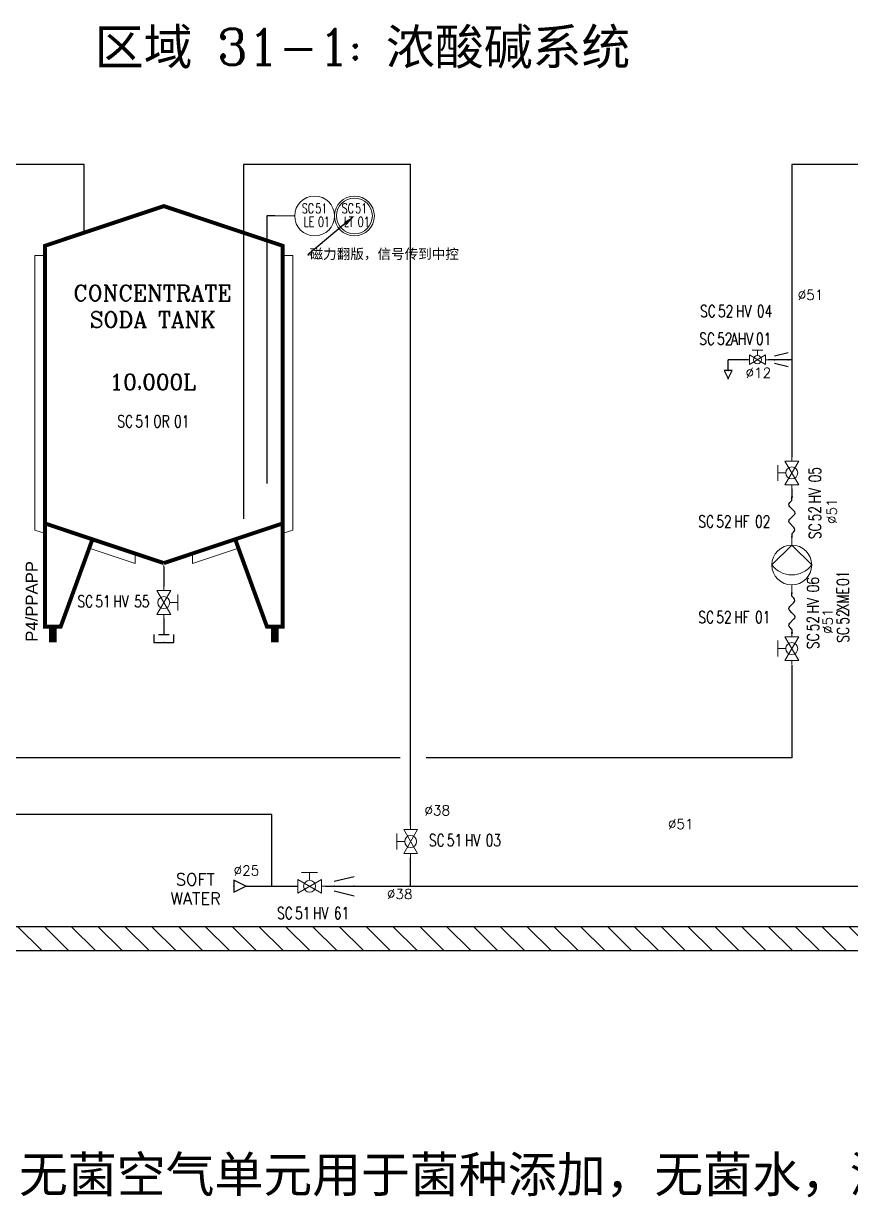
# Model space of a CAD drawing. Header units: inches. Extents: x 12106 to 13243, y 17488 to 18248.
# Drawn here: x 12218 to 12425.7, y 17928.4 to 18223.2 of the extents above; entities that cross this region are included whole.
import ezdxf
from ezdxf import colors
from ezdxf.entities.mleader import LeaderData, LeaderLine
from ezdxf.enums import TextEntityAlignment as Align
from ezdxf.math import Vec2, Vec3

# ---------------------------------------------------------------- set-up
doc = ezdxf.new("R2010")
doc.units = ezdxf.units.IN
doc.header["$MEASUREMENT"] = 0
doc.linetypes.add('DASHDOT', pattern=[25.4, 12.7, -6.35, 0, -6.35])
for name, color, linetype in [('14 Pipe Water Cold', 142, 'Continuous'), ('Concentrated Liquid pipe', 1, 'Continuous'), ('FUTUR', 253, 'DASHDOT'), ('MATERIEL-DIVERS', 7, 'Continuous'), ('REPERES', 7, 'Continuous'), ('techn-data', 7, 'Continuous'), ('TEXTES', 7, 'Continuous'), ('TUYAUTERIE-EAU', 5, 'Continuous'), ('TUYAUTERIE-PROCESS', 30, 'Continuous'), ('TXT_ENG', 7, 'Continuous'), ('TXT_FR', 7, 'Continuous'), ('VANNES', 7, 'Continuous')]:
    doc.layers.add(name, color=color, linetype=linetype)
for name, color, linetype, lineweight in [('31 Equipment', 7, 'Continuous', 9), ('33 Instruments Labels', 7, 'Continuous', 9), ('43 TXT English', 7, 'Continuous', 9)]:
    doc.layers.add(name, color=color, linetype=linetype, lineweight=lineweight)
doc.layers.get('REPERES').off()
doc.styles.add('ROMANC', font='romanc')
doc.styles.add('ROMANS', font='ROMANS.SHX')
doc.styles.get("Standard").update_dxf_attribs({"font": 'arial.ttf'})

# ---------------------------------------------------------------- blocks, each defined once
blk = doc.blocks.new('APV-VLVM-BALL-KHV+MF-1')
at = {"layer": '31 Equipment'}
for p, q in [((-2, 3.5), (2, 3.5)), ((0, 1.5), (0, 3.5)), ((-3, 1.734), (-3, -1.734)), ((-3, -1.734), (3, 1.734)), ((3, -1.734), (-3, 1.734)), ((3, 1.734), (3, -1.734))]:
    blk.add_line(p, q, dxfattribs=at)
at = {"layer": '31 Equipment', "ltscale": 38}
for p, q in [((-3, 0), (-4, 0)), ((3, 0), (4, 0))]:
    blk.add_line(p, q, dxfattribs=at)
at = {"layer": '31 Equipment'}
blk.add_circle((0, 0), 1.5, dxfattribs=at)
blk = doc.blocks.new('CR')
at = {"color": 7}
for p, q in [((-2.5, 2.5), (2.5, 1.25)), ((2.5, 1.25), (2.5, 1.25)), ((2.5, -1.25), (-2.5, -2.5))]:
    blk.add_line(p, q, dxfattribs=at)
at = {"color": 7, "extrusion": (-1, 0, 0)}
blk.add_point((-2.5, 0), dxfattribs=at)
at = {"color": 7, "extrusion": (1, 0, 0)}
blk.add_point((2.5, 0), dxfattribs=at)
blk = doc.blocks.new('APV-TNK-GEN-11')
at = {"layer": '31 Equipment', "color": 7}
for points, const_width in [([(-14.94, 21.58), (-21.58, 3.32), (-24.9, 3.32), (-24.9, 83), (0, 91.3), (24.9, 83), (24.9, 3.32), (21.58, 3.32), (14.94, 21.58)], 0.83), ([(-24.9, 24.9), (0, 16.6)], 0.83), ([(24.9, 24.9), (0, 16.6)], 0.83), ([(-23.24, 3.32), (-23.24, 0)], 1.66), ([(23.24, 3.32), (23.24, 0)], 1.66)]:
    blk.add_lwpolyline(points, dxfattribs=dict(at, const_width=const_width))
at = {"layer": '31 Equipment', "ltscale": 38}
blk.add_point((0, 16), dxfattribs=at)
blk = doc.blocks.new('APV-TNK-JACKET-12')
at = {"layer": '31 Equipment'}
for p, q in [((-27, 65), (-25, 65)), ((-27, 7.49), (-27, 65)), ((-25, 6.83), (-25, 65)), ((25, 65), (27, 65)), ((25, 6.83), (25, 65)), ((27, 7.49), (27, 65)), ((-27, 7.49), (-25, 6.83)), ((27, 7.49), (25, 6.83)), ((-15.42, 3.63), (-14.94, 5.58)), ((-14.94, 5.58), (-5.98, 2.59)), ((14.94, 5.58), (5.98, 2.59)), ((15.42, 3.63), (14.94, 5.58)), ((-15.42, 3.63), (-5.98, 0.49)), ((15.42, 3.63), (5.98, 0.49))]:
    blk.add_line(p, q, dxfattribs=at)
at = {"layer": '31 Equipment', "color": 7}
for p, q in [((-5.98, 0.49), (-5.98, 2.59)), ((5.98, 0.49), (5.98, 2.59))]:
    blk.add_line(p, q, dxfattribs=at)
blk = doc.blocks.new('BLANK-M')
at = {"color": 7}
for p, q in [((0, 2.5), (0, -2.5)), ((2, 2.5), (0, 2.5)), ((2, 1.33), (2, -1.33)), ((0, -2.5), (2, -2.5)), ((2, -1.33), (2, -1.33))]:
    blk.add_line(p, q, dxfattribs=at)
at = {"layer": 'MATERIEL-DIVERS', "color": 2}
for p in [(0, 0), (2, 0)]:
    blk.add_point(p, dxfattribs=at)
at = {"layer": 'MATERIEL-DIVERS', "color": 7, "extrusion": (-1, 0, 0)}
blk.add_point((0, 0), dxfattribs=at)
at = {"layer": 'MATERIEL-DIVERS', "color": 7, "extrusion": (1, 0, 0)}
blk.add_point((2, 0), dxfattribs=at)
blk = doc.blocks.new('FLEXIBLE')
for p, q in [((-5, 0.2), (-5, -0.2)), ((-4.17, 0), (-5, 0)), ((4.17, 0), (5, 0)), ((5, 0.2), (5, -0.2))]:
    blk.add_line(p, q)
for points in [[(-4.17, 0), (-3.63, 0.5), (-3.42, 0.71), (-3.13, 0.79), (-2.83, 0.71), (-2.58, 0.5), (-1.54, -0.5), (-1.33, -0.71), (-1.04, -0.79), (-0.75, -0.71), (-0.5, -0.5), (0, 0)], [(0, 0), (0.54, 0.5), (0.75, 0.71), (1.04, 0.79), (1.33, 0.71), (1.58, 0.5), (2.62, -0.5), (2.83, -0.71), (3.12, -0.79), (3.42, -0.71), (3.67, -0.5), (4.17, 0)]]:
    blk.add_lwpolyline(points)
at = {"layer": 'TUYAUTERIE-PROCESS', "color": 7, "extrusion": (-1, 0, 0)}
blk.add_point((-5, 0), dxfattribs=at)
at = {"layer": 'TUYAUTERIE-PROCESS', "color": 2}
for p in [(-5, 0), (5, 0)]:
    blk.add_point(p, dxfattribs=at)
at = {"layer": 'TUYAUTERIE-PROCESS', "color": 7, "extrusion": (1, 0, 0)}
blk.add_point((5, 0), dxfattribs=at)
blk = doc.blocks.new('FLE23')
at = {"color": 7}
for p, q in [((0, -1.5), (0, 1.5)), ((0, 1.5), (3, 0)), ((3, 0), (0, -1.5))]:
    blk.add_line(p, q, dxfattribs=at)
at = {"layer": 'MATERIEL-DIVERS', "color": 2}
for p in [(0, 0), (3, 0)]:
    blk.add_point(p, dxfattribs=at)
at = {"layer": 'MATERIEL-DIVERS', "color": 7, "extrusion": (-1, 0, 0)}
blk.add_point((0, 0), dxfattribs=at)
at = {"layer": 'MATERIEL-DIVERS', "color": 7, "extrusion": (1, 0, 0)}
blk.add_point((3, 0), dxfattribs=at)
blk = doc.blocks.new('FLE23-A')
at = {"color": 7}
for p, q in [((0, 1.5), (-3, 0)), ((-3, 0), (0, -1.5)), ((0, -1.5), (0, 1.5))]:
    blk.add_line(p, q, dxfattribs=at)
at = {"layer": 'MATERIEL-DIVERS', "color": 7, "extrusion": (-1, 0, 0)}
blk.add_point((-3, 0), dxfattribs=at)
at = {"layer": 'MATERIEL-DIVERS', "color": 2}
for p in [(-3, 0), (0, 0)]:
    blk.add_point(p, dxfattribs=at)
at = {"layer": 'MATERIEL-DIVERS', "color": 7, "extrusion": (1, 0, 0)}
blk.add_point((0, 0), dxfattribs=at)
blk = doc.blocks.new('APV-INS-M-L-LE1')
at = {"layer": '31 Equipment', "color": 7}
blk.add_line((0, -5), (0, -10), dxfattribs=at)
blk.add_circle((0, 0), 5, dxfattribs=at)
blk = doc.blocks.new('APV-INS-F-L-LT')
at = {"layer": '31 Equipment'}
for radius in [5, 4.5]:
    blk.add_circle((0, 0), radius, dxfattribs=at)
blk = doc.blocks.new('REPINS2')
at = {"layer": 'TEXTES', "style": 'ROMANS', "width": 0.7}
for tag, p in [('ZONE', (-3.35, 0.8)), ('SOUSZONE', (0.05, 0.8)), ('NUM', (0.7, -2.6))]:
    blk.add_attdef(tag, p, '', height=2.5, dxfattribs=at)
blk.add_attdef('ELEMENT', text='', height=2.5, dxfattribs=at).set_placement((-1.56, -2.59), align=Align.CENTER)
blk = doc.blocks.new('REPNORM')
at = {"layer": 'TEXTES', "style": 'ROMANS', "width": 0.75}
for tag, p in [('ZONE', (-9.75, -1.25)), ('SOUSZONE', (-5.25, -1.25)), ('ELEMENT', (0, -1.25)), ('NUM', (4.5, -1.25))]:
    blk.add_attdef(tag, p, '', height=3, dxfattribs=at)
blk = doc.blocks.new('APV-PMP-GEN-MEMB-1')
at = {"layer": '31 Equipment', "ltscale": 38}
for p, q in [((5, 0), (0, 5)), ((-5, 0), (-7, 0)), ((5, 0), (0, -5)), ((5, 0), (7, 0))]:
    blk.add_line(p, q, dxfattribs=at)
blk.add_circle((0, 0), 5, dxfattribs=at)
at = {"layer": '31 Equipment'}
blk.add_arc((3.75, 0), 6.25, 126.8699, 233.1301, dxfattribs=at)

msp = doc.modelspace()

# ---------------------------------------------------------------- hatches: boundary and pattern name
at = {"layer": 'MATERIEL-DIVERS'}
h = msp.add_hatch(dxfattribs=at)
h.set_pattern_fill('ANSI31', color=256, scale=1.5, angle=90, style=0)
h.set_pattern_definition([(135, (10205.9497, 17555.39), (-3.367596, -3.367596), [])])
h.paths.add_polyline_path([(13207.93, 18022.46), (13202.22, 18022.46), (13202.22, 17996.39), (12147.03, 17996.39), (12147.03, 18022.46), (12141.03, 18022.46), (12141.03, 17990.39), (13207.93, 17990.39)])

# ---------------------------------------------------------------- linework, layer by layer
at = {"layer": '14 Pipe Water Cold', "ltscale": 2}
msp.add_line((12273.85, 18006.53), (12286.85, 18006.53), dxfattribs=at)
at = {"layer": '14 Pipe Water Cold'}
msp.add_lwpolyline([(12280.35, 18006.53), (12280.35, 18024.58), (12178.9, 18024.58)], dxfattribs=at)
at = {"layer": 'Concentrated Liquid pipe'}
for p, q in [((12233.23, 18187.78), (12203.23, 18187.78)), ((12233.23, 18170.78), (12233.23, 18187.78)), ((12315.23, 18187.78), (12273.23, 18187.78)), ((12273.23, 18187.78), (12273.23, 18098.78)), ((12315.23, 18021.78), (12315.23, 18187.78)), ((12440.97, 18187.78), (12410.97, 18187.78)), ((12410.97, 18187.78), (12410.97, 18114.33)), ((12394.98, 18136.09), (12394.98, 18138.78)), ((12399.97, 18138.78), (12394.98, 18138.78)), ((12410.97, 18138.78), (12405.06, 18138.78)), ((12410.97, 18106.33), (12411.01, 18104.22)), ((12253.23, 18086.78), (12253.23, 18081.78)), ((12253.23, 18073.78), (12253.23, 18069.78)), ((12410.97, 18062.08), (12410.97, 18038.77)), ((12312.63, 18038.77), (12177.9, 18038.77)), ((12410.97, 18038.77), (12319.14, 18038.77)), ((12315.23, 18006.63), (12315.23, 18013.78)), ((12293.85, 18006.53), (13180.93, 18006.53))]:
    msp.add_line(p, q, dxfattribs=at)
at = {"layer": 'MATERIEL-DIVERS'}
for points in [[(12141.03, 18022.46), (12141.03, 17990.39), (13207.93, 17990.39), (13207.93, 18022.46)], [(13202.22, 18022.46), (13202.22, 17996.39), (12147.03, 17996.39), (12147.03, 18022.46)]]:
    msp.add_lwpolyline(points, dxfattribs=at)
at = {"layer": 'VANNES'}
for p, q in [((12281.11, 18174.88), (12279.11, 18174.88)), ((12279.11, 18174.88), (12279.11, 18107.67))]:
    msp.add_line(p, q, dxfattribs=at)

# ---------------------------------------------------------------- block references
at = {"layer": '33 Instruments Labels', "xscale": -1, "rotation": 270}
msp.add_blockref('APV-INS-M-L-LE1', (12291.11, 18174.88), dxfattribs=at)
at = {"layer": '33 Instruments Labels'}
msp.add_blockref('APV-INS-F-L-LT', (12301.11, 18174.88), dxfattribs=at)
at = {"layer": 'Concentrated Liquid pipe', "xscale": 1.200000000000044, "yscale": 1.200000000000044, "zscale": 1.200000000000044}
for name, p in [('APV-TNK-GEN-11', (12253.23, 18067.78)), ('APV-TNK-JACKET-12', (12253.23, 18086.98))]:
    msp.add_blockref(name, p, dxfattribs=at)
at = {"layer": 'Concentrated Liquid pipe', "xscale": -1, "rotation": 269.7620040393921}
msp.add_blockref('FLEXIBLE', (12410.99, 18099.22), dxfattribs=at)
at = {"layer": 'Concentrated Liquid pipe'}
for name, p, rotation in [('APV-PMP-GEN-MEMB-1', (12410.97, 18087.22), 90), ('FLEXIBLE', (12410.99, 18075.22), 90.23799596060786)]:
    msp.add_blockref(name, p, dxfattribs=dict(at, rotation=rotation))
at = {"layer": 'FUTUR', "rotation": 90}
msp.add_blockref('BLANK-M', (12253.23, 18067.78), dxfattribs=at)
at = {"layer": 'MATERIEL-DIVERS', "xscale": -0.6785856000010427, "yscale": 0.6785856000010995, "zscale": 0.6785856000000001}
msp.add_blockref('CR', (12408.36, 18138.78), dxfattribs=at)
at = {"layer": 'MATERIEL-DIVERS', "xscale": -0.6785856000010995, "yscale": 0.6785856000010995, "zscale": 0.6785856000000001, "rotation": 90}
msp.add_blockref('FLE23', (12394.98, 18136.08), dxfattribs=at)
at = {"layer": 'MATERIEL-DIVERS', "rotation": 180}
msp.add_blockref('CR', (12298.55, 18006.53), dxfattribs=at)
at = {"layer": 'REPERES'}
for p, values in [((12291.24, 18174.74), {'ZONE': 'SC', 'SOUSZONE': '51', 'NUM': '01', 'ELEMENT': 'LE'}), ((12301.24, 18174.74), {'ZONE': 'SC', 'SOUSZONE': '51', 'NUM': '01', 'ELEMENT': 'LT'})]:
    msp.add_blockref('REPINS2', p, dxfattribs=at).add_auto_attribs(values)
ref = msp.add_blockref('REPNORM', (12397.69, 18150.7), dxfattribs=at)
ref.add_attrib('ZONE', 'SC', (12387.94, 18149.45), dxfattribs={"layer": 'TEXTES', "height": 3, "style": 'ROMANS', "width": 0.75})
ref.add_attrib('SOUSZONE', '52', (12392.44, 18149.45), dxfattribs={"layer": 'TEXTES', "height": 3, "style": 'ROMANS', "width": 0.75})
ref.add_attrib('ELEMENT', 'HV', (12396.96, 18149.45), dxfattribs={"layer": 'TEXTES', "height": 3, "style": 'ROMANS', "width": 0.75})
ref.add_attrib('NUM', '04', (12402.19, 18149.45), dxfattribs={"layer": 'TEXTES', "height": 3, "style": 'ROMANS', "width": 0.75})
ref = msp.add_blockref('REPNORM', (12397.46, 18143.75), dxfattribs=at)
ref.add_attrib('ZONE', 'SC', (12387.71, 18142.5), dxfattribs={"layer": 'TEXTES', "height": 3, "style": 'ROMANS', "width": 0.75})
ref.add_attrib('SOUSZONE', '52', (12392.21, 18142.5), dxfattribs={"layer": 'TEXTES', "height": 3, "style": 'ROMANS', "width": 0.75})
ref.add_attrib('ELEMENT', 'AHV', (12395.66, 18142.5), dxfattribs={"layer": 'TEXTES', "height": 3, "style": 'ROMANS', "width": 0.75})
ref.add_attrib('NUM', '01', (12401.96, 18142.5), dxfattribs={"layer": 'TEXTES', "height": 3, "style": 'ROMANS', "width": 0.75})
ref = msp.add_blockref('REPNORM', (12251.31, 18123.04), dxfattribs=at)
ref.add_attrib('ZONE', 'SC', (12241.56, 18121.79), dxfattribs={"layer": 'TEXTES', "height": 3, "style": 'ROMANS', "width": 0.75})
ref.add_attrib('SOUSZONE', '51', (12246.06, 18121.79), dxfattribs={"layer": 'TEXTES', "height": 3, "style": 'ROMANS', "width": 0.75})
ref.add_attrib('ELEMENT', 'OR', (12250.57, 18121.79), dxfattribs={"layer": 'TEXTES', "height": 3, "style": 'ROMANS', "width": 0.75})
ref.add_attrib('NUM', '01', (12255.81, 18121.79), dxfattribs={"layer": 'TEXTES', "height": 3, "style": 'ROMANS', "width": 0.75})
ref = msp.add_blockref('REPNORM', (12417.03, 18103.46), dxfattribs=dict(at, rotation=90))
ref.add_attrib('ZONE', 'SC', (12418.28, 18093.71), dxfattribs={"layer": 'TEXTES', "height": 3, "rotation": 90, "style": 'ROMANS', "width": 0.75})
ref.add_attrib('SOUSZONE', '52', (12418.28, 18098.21), dxfattribs={"layer": 'TEXTES', "height": 3, "rotation": 90, "style": 'ROMANS', "width": 0.75})
ref.add_attrib('ELEMENT', 'HV', (12418.28, 18102.73), dxfattribs={"layer": 'TEXTES', "height": 3, "rotation": 90, "style": 'ROMANS', "width": 0.75})
ref.add_attrib('NUM', '05', (12418.28, 18107.96), dxfattribs={"layer": 'TEXTES', "height": 3, "rotation": 90, "style": 'ROMANS', "width": 0.75})
ref = msp.add_blockref('REPNORM', (12397.24, 18097.89), dxfattribs=at)
ref.add_attrib('ZONE', 'SC', (12387.49, 18096.64), dxfattribs={"layer": 'TEXTES', "height": 3, "style": 'ROMANS', "width": 0.75})
ref.add_attrib('SOUSZONE', '52', (12391.99, 18096.64), dxfattribs={"layer": 'TEXTES', "height": 3, "style": 'ROMANS', "width": 0.75})
ref.add_attrib('ELEMENT', 'HF', (12396.51, 18096.64), dxfattribs={"layer": 'TEXTES', "height": 3, "style": 'ROMANS', "width": 0.75})
ref.add_attrib('NUM', '02', (12401.74, 18096.64), dxfattribs={"layer": 'TEXTES', "height": 3, "style": 'ROMANS', "width": 0.75})
ref = msp.add_blockref('REPNORM', (12416.55, 18075.84), dxfattribs=dict(at, rotation=90))
ref.add_attrib('ZONE', 'SC', (12417.8, 18066.09), dxfattribs={"layer": 'TEXTES', "height": 3, "rotation": 90, "style": 'ROMANS', "width": 0.75})
ref.add_attrib('SOUSZONE', '52', (12417.79, 18070.59), dxfattribs={"layer": 'TEXTES', "height": 3, "rotation": 90, "style": 'ROMANS', "width": 0.75})
ref.add_attrib('ELEMENT', 'HV', (12417.79, 18075.11), dxfattribs={"layer": 'TEXTES', "height": 3, "rotation": 90, "style": 'ROMANS', "width": 0.75})
ref.add_attrib('NUM', '06', (12417.79, 18080.34), dxfattribs={"layer": 'TEXTES', "height": 3, "rotation": 90, "style": 'ROMANS', "width": 0.75})
ref = msp.add_blockref('REPNORM', (12424.08, 18077.46), dxfattribs=dict(at, rotation=90))
ref.add_attrib('ZONE', 'SC', (12425.33, 18067.71), dxfattribs={"layer": 'TEXTES', "height": 3, "rotation": 90, "style": 'ROMANS', "width": 0.75})
ref.add_attrib('SOUSZONE', '52', (12425.32, 18072.21), dxfattribs={"layer": 'TEXTES', "height": 3, "rotation": 90, "style": 'ROMANS', "width": 0.75})
ref.add_attrib('ELEMENT', 'XME', (12425.32, 18075.62), dxfattribs={"layer": 'TEXTES', "height": 3, "rotation": 90, "style": 'ROMANS', "width": 0.75})
ref.add_attrib('NUM', '01', (12425.32, 18081.96), dxfattribs={"layer": 'TEXTES', "height": 3, "rotation": 90, "style": 'ROMANS', "width": 0.75})
ref = msp.add_blockref('REPNORM', (12241.28, 18077.84), dxfattribs=at)
ref.add_attrib('ZONE', 'SC', (12231.53, 18076.59), dxfattribs={"layer": 'TEXTES', "height": 3, "style": 'ROMANS', "width": 0.75})
ref.add_attrib('SOUSZONE', '51', (12236.03, 18076.59), dxfattribs={"layer": 'TEXTES', "height": 3, "style": 'ROMANS', "width": 0.75})
ref.add_attrib('ELEMENT', 'HV', (12240.54, 18076.59), dxfattribs={"layer": 'TEXTES', "height": 3, "style": 'ROMANS', "width": 0.75})
ref.add_attrib('NUM', '55', (12245.78, 18076.59), dxfattribs={"layer": 'TEXTES', "height": 3, "style": 'ROMANS', "width": 0.75})
ref = msp.add_blockref('REPNORM', (12397.24, 18073.86), dxfattribs=at)
ref.add_attrib('ZONE', 'SC', (12387.49, 18072.61), dxfattribs={"layer": 'TEXTES', "height": 3, "style": 'ROMANS', "width": 0.75})
ref.add_attrib('SOUSZONE', '52', (12391.99, 18072.61), dxfattribs={"layer": 'TEXTES', "height": 3, "style": 'ROMANS', "width": 0.75})
ref.add_attrib('ELEMENT', 'HF', (12396.51, 18072.61), dxfattribs={"layer": 'TEXTES', "height": 3, "style": 'ROMANS', "width": 0.75})
ref.add_attrib('NUM', '01', (12401.74, 18072.61), dxfattribs={"layer": 'TEXTES', "height": 3, "style": 'ROMANS', "width": 0.75})
ref = msp.add_blockref('REPNORM', (12329.57, 18017.83), dxfattribs=at)
ref.add_attrib('ZONE', 'SC', (12319.82, 18016.58), dxfattribs={"layer": 'TEXTES', "height": 3, "style": 'ROMANS', "width": 0.75})
ref.add_attrib('SOUSZONE', '51', (12324.32, 18016.58), dxfattribs={"layer": 'TEXTES', "height": 3, "style": 'ROMANS', "width": 0.75})
ref.add_attrib('ELEMENT', 'HV', (12328.84, 18016.58), dxfattribs={"layer": 'TEXTES', "height": 3, "style": 'ROMANS', "width": 0.75})
ref.add_attrib('NUM', '03', (12334.07, 18016.58), dxfattribs={"layer": 'TEXTES', "height": 3, "style": 'ROMANS', "width": 0.75})
ref = msp.add_blockref('REPNORM', (12291.43, 17999.53), dxfattribs=at)
ref.add_attrib('ZONE', 'SC', (12281.68, 17998.28), dxfattribs={"layer": 'TEXTES', "height": 3, "style": 'ROMANS', "width": 0.75})
ref.add_attrib('SOUSZONE', '51', (12286.18, 17998.28), dxfattribs={"layer": 'TEXTES', "height": 3, "style": 'ROMANS', "width": 0.75})
ref.add_attrib('ELEMENT', 'HV', (12290.69, 17998.28), dxfattribs={"layer": 'TEXTES', "height": 3, "style": 'ROMANS', "width": 0.75})
ref.add_attrib('NUM', '61', (12295.93, 17998.28), dxfattribs={"layer": 'TEXTES', "height": 3, "style": 'ROMANS', "width": 0.75})
at = {"layer": 'TUYAUTERIE-EAU', "rotation": 180}
msp.add_blockref('FLE23-A', (12270.85, 18006.53), dxfattribs=at)
at = {"layer": 'VANNES', "xscale": -0.6785856000010427, "yscale": 0.6785856000010995, "zscale": 0.6785856000000001}
msp.add_blockref('APV-VLVM-BALL-KHV+MF-1', (12402.34, 18138.78), dxfattribs=at)
at = {"layer": 'VANNES'}
for p, rotation in [((12410.97, 18110.33), 90), ((12253.23, 18077.78), 270), ((12410.97, 18066.22), 90), ((12315.23, 18017.78), 90)]:
    msp.add_blockref('APV-VLVM-BALL-KHV+MF-1', p, dxfattribs=dict(at, rotation=rotation))
msp.add_blockref('APV-VLVM-BALL-KHV+MF-1', (12289.85, 18006.53), dxfattribs=at)

# ---------------------------------------------------------------- texts
at = {"layer": 'MATERIEL-DIVERS', "insert": (12218.53, 18067.94), "char_height": 3, "width": 20.75, "attachment_point": 1, "rotation": 90}
msp.add_mtext('P4/PPAPP', dxfattribs=at)
at = {"layer": 'techn-data', "style": 'ROMANS'}
for s, p in [('%%C51', (12415.67, 18155.04)), ('%%C12', (12402.57, 18135.48)), ('%%C38', (12321.92, 18025.58)), ('%%C51', (12383.08, 18022.15)), ('%%C25', (12273.98, 18010.48)), ('%%C38', (12312.48, 18004.6))]:
    msp.add_text(s, height=2.5, dxfattribs=at).set_placement(p, align=Align.MIDDLE_CENTER)
for p in [(12421, 18100.72), (12419.98, 18073.1)]:
    msp.add_text('%%C51', height=2.5, rotation=90, dxfattribs=at).set_placement(p, align=Align.MIDDLE_CENTER)
at = {"layer": 'TXT_ENG', "style": 'ROMANS'}
for s, p in [('SOFT', (12261.14, 18006.77)), ('WATER', (12261.24, 18001.94))]:
    msp.add_text(s, height=3, dxfattribs=at).set_placement(p, align=Align.CENTER)
at = {"layer": 'TXT_FR', "attachment_point": 5, "style": 'ROMANC'}
for s, insert, char_height, width in [('{\\fSimSun|b0|i0|c134|p2;区域} 31-1: {\\fSimSun|b0|i0|c134|p2;浓酸碱系统}', (12303.14, 18216.85), 9, 294.206), ('CONCENTRATE\\PSODA TANK', (12250.39, 18152.18), 4, 62.3284), ('10,000L', (12250.39, 18133.18), 4, 39.124), ('{\\fSimSun|b0|i0|c134|p2;区域} 31-2: {\\fSimSun|b0|i0|c134|p2;无菌空气单元用于菌种添加，无菌水，灌装机}', (12303.04, 17933.53), 9, 369.7787)]:
    msp.add_mtext(s, dxfattribs=dict(at, insert=insert, char_height=char_height, width=width))

# ---------------------------------------------------------------- leaders
at = {"layer": '43 TXT English', "color": 1}
ml = msp.add_multileader_mtext('Standard', dxfattribs=at)
ml.set_content('{\\fSimSun|b0|i0|c134|p2;磁力翻版，信号传到中控}', color=1)
ml.set_leader_properties()
ml.build(insert=Vec2(0, 0))
ml.multileader.update_dxf_attribs({"dogleg_length": 0.36, "arrow_head_size": 3})
ctx = ml.context
ctx.base_point, ctx.char_height, ctx.arrow_head_size, ctx.landing_gap_size, ctx.plane_origin = Vec3(12289.75, 18165.13), 2.5, 3, 0.09, Vec3(12301.11, 18174.88)
notes = []
notes.append((ctx, [(0, (1, 1, 0), (12289.39, 18165.13), (1, 0), 0.36, [(0, [(12301.11, 18174.88)], 0, [])])]))
ctx.mtext.insert, ctx.mtext.flow_direction = Vec3(12289.84, 18166.59), 5
for ctx, leaders in notes:
    for number, flags, end, landing, length, lines in leaders:
        leader = LeaderData()
        leader.index, (leader.has_last_leader_line, leader.has_dogleg_vector, leader.attachment_direction) = number, flags
        leader.last_leader_point, leader.dogleg_vector, leader.dogleg_length = Vec3(end), Vec3(landing), length
        for number, points, colour, breaks in lines:
            line = LeaderLine()
            line.index, line.vertices, line.color, line.breaks = number, Vec3.list(points), colors.encode_raw_color(colour), breaks
            leader.lines.append(line)
        ctx.leaders.append(leader)

doc.saveas('drawing.dxf')
